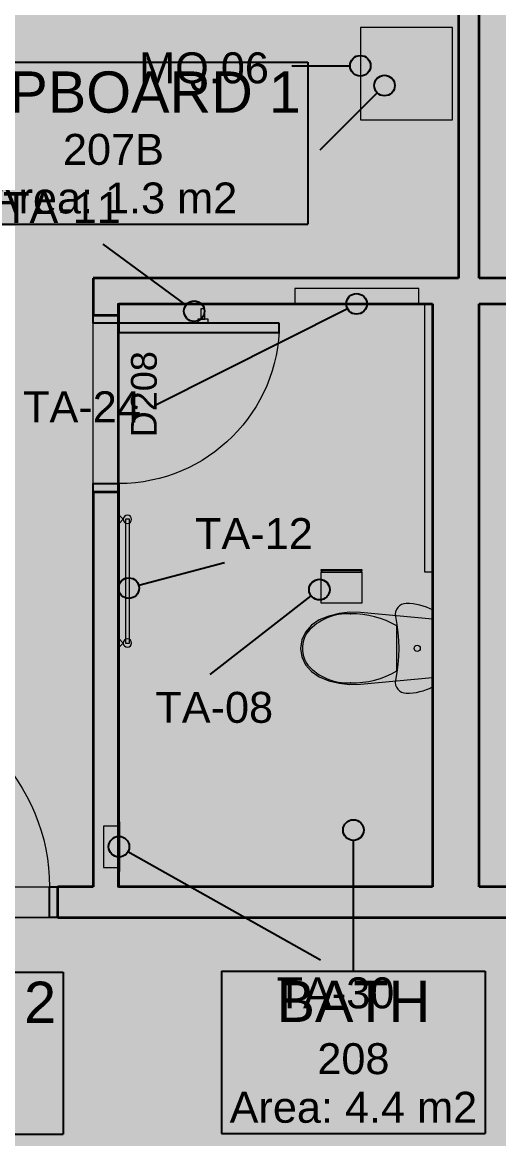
# Model space of a CAD drawing. Header units: millimetres. Extents: x -14278 to 101222, y -22378 to 34603.
# Drawn here: x 73465 to 75773, y 5276 to 10689 of the extents above; entities that cross this region are included whole.
import ezdxf
from ezdxf.enums import TextEntityAlignment as Align

# ---------------------------------------------------------------- set-up
doc = ezdxf.new("R2010")
doc.units = ezdxf.units.MM
doc.header["$MEASUREMENT"] = 0
doc.linetypes.add('Dashed', pattern=[282.222223, 141.111112, -141.111112])
for name, color, linetype in [('A-Zz_20_10_90-T_TextFFEInternal', 7, 'Continuous'), ('NewA-Ee_25_10-M_WallsInternal', 7, 'Continuous'), ('NewA-Ee_30_40-M_Floors', 7, 'Continuous'), ('NewA-Ee_40_20-M_GeneralFFAndEInternalEquipment', 7, 'Continuous'), ('NewA-Ee_40_20-M_GeneralFFAndEInternalMovable', 7, 'Continuous'), ('NewA-Ee_40_20-M_GeneralFFAndEInternalSanitary', 7, 'Continuous'), ('NewA-SL-M_SpacesInternal', 7, 'Continuous'), ('NewA-Ss_30_25-M_CeilingAndSoffitSystems', 7, 'Continuous'), ('NewA-Zz_20_10_90-T_TextFFEInternal', 7, 'Continuous'), ('NewA-Zz_50_10_90-P_BoundarySpace', 7, 'Continuous'), ('NewA-Zz_50_90_00-M_GrossInternal', 7, 'Continuous')]:
    doc.layers.add(name, color=color, linetype=linetype)
doc.styles.add('GENERATED_STYLE_1', font='')
doc.styles.get('GENERATED_STYLE_1').set_extended_font_data('Arial')

# ---------------------------------------------------------------- blocks, each defined once
blk = doc.blocks.new('Slab_29_2', base_point=(91916.9, 4903.2))
at = {"layer": 'NewA-Ee_30_40-M_Floors', "linetype": 'Continuous', "lineweight": 13}
blk.add_hatch(color=254, dxfattribs=at).paths.add_polyline_path([(91916.9, 4903.2), (91916.9, 11200.4), (94366.6, 11200.4), (94366.6, 13452.5), (59817.2, 13452.5), (59817.2, 4903.2)])
blk = doc.blocks.new('BEDROOM_207_32_2', base_point=(74089.2, 12917.8))
at = {"layer": 'NewA-SL-M_SpacesInternal', "color": 253, "linetype": 'Continuous', "lineweight": 13}
for p, q in [((75578.1, 9449.1), (75578.1, 13452.5)), ((73807.9, 6498.1), (73807.9, 9449.1)), ((73807.9, 9449.1), (75578.1, 9449.1)), ((72574.9, 6498.1), (73807.9, 6498.1))]:
    blk.add_line(p, q, dxfattribs=at)
at = {"layer": 'NewA-SL-M_SpacesInternal', "color": 5, "lineweight": 70, "style": 'GENERATED_STYLE_1'}
for tag, height, p in [('ROOM_NAME', 200, (74089.2, 13225.6)), ('ROOM_NUMBER', 150, (74089.2, 12922.8)), ('adj_text', 150, (74089.2, 12687.1))]:
    blk.add_attdef(tag, text='', height=height, dxfattribs=at).set_placement(p, align=Align.TOP_CENTER)
blk = doc.blocks.new('HALL_217_37_2', base_point=(63400.9, 5738.7))
at = {"layer": 'NewA-SL-M_SpacesInternal', "color": 253, "linetype": 'Continuous', "lineweight": 13}
blk.add_line((91916.9, 6348.1), (63640.5, 6348.1), dxfattribs=at)
at = {"layer": 'NewA-SL-M_SpacesInternal', "color": 5, "lineweight": 70, "style": 'GENERATED_STYLE_1'}
for tag, height, p in [('ROOM_NAME', 200, (63400.9, 6046.5)), ('ROOM_NUMBER', 150, (63400.9, 5743.7)), ('adj_text', 150, (63400.9, 5508))]:
    blk.add_attdef(tag, text='', height=height, dxfattribs=at).set_placement(p, align=Align.TOP_CENTER)
blk = doc.blocks.new('BATH_208_43_2', base_point=(75069, 5734.3))
at = {"layer": 'NewA-SL-M_SpacesInternal', "color": 253, "linetype": 'Continuous', "lineweight": 13}
for p, q in [((75385.4, 9399.1), (74785.4, 9399.1)), ((74785.4, 9399.1), (74785.4, 9324.1)), ((75385.4, 9324.1), (75385.4, 9399.1)), ((73932.9, 9324.1), (73932.9, 6792)), ((74785.4, 9324.1), (73932.9, 9324.1)), ((75453.1, 9324.1), (75385.4, 9324.1)), ((75453.1, 6498.1), (75453.1, 9324.1)), ((73932.9, 6792), (73857.9, 6792)), ((73857.9, 6792), (73857.9, 6592)), ((73857.9, 6592), (73932.9, 6592)), ((73932.9, 6592), (73932.9, 6498.1)), ((73932.9, 6498.1), (75453.1, 6498.1))]:
    blk.add_line(p, q, dxfattribs=at)
at = {"layer": 'NewA-SL-M_SpacesInternal', "linetype": 'Continuous'}
for p, q in [((74430.1, 6087.8), (74430.1, 5773.6)), ((74430.1, 6087.8), (75707.8, 6087.8)), ((75707.8, 6087.8), (75707.8, 5773.6)), ((74430.1, 5773.6), (74430.1, 5537.8)), ((75707.8, 5773.6), (75707.8, 5537.8)), ((74430.1, 5537.8), (74430.1, 5302.1)), ((75707.8, 5537.8), (75707.8, 5302.1)), ((74430.1, 5302.1), (75707.8, 5302.1))]:
    blk.add_line(p, q, dxfattribs=at)
at = {"layer": 'NewA-SL-M_SpacesInternal', "color": 5, "lineweight": 70, "style": 'GENERATED_STYLE_1'}
for tag, height, p in [('ROOM_NAME', 200, (75069, 6042.1)), ('ROOM_NUMBER', 150, (75069, 5739.3)), ('adj_text', 150, (75069, 5503.6))]:
    blk.add_attdef(tag, text='', height=height, dxfattribs=at).set_placement(p, align=Align.TOP_CENTER)
blk = doc.blocks.new('CUPBOARD 1_207B_52_2', base_point=(73906.2, 10143.2))
at = {"layer": 'NewA-SL-M_SpacesInternal', "linetype": 'Continuous'}
for p, q in [((72964.6, 10496.8), (72964.6, 10182.5)), ((72964.6, 10496.8), (74847.9, 10496.8)), ((74847.9, 10496.8), (74847.9, 10182.5)), ((72964.6, 10182.5), (72964.6, 9946.8)), ((74847.9, 10182.5), (74847.9, 9946.8)), ((72964.6, 9946.8), (72964.6, 9711.1)), ((74847.9, 9946.8), (74847.9, 9711.1)), ((72964.6, 9711.1), (74847.9, 9711.1))]:
    blk.add_line(p, q, dxfattribs=at)
at = {"layer": 'NewA-SL-M_SpacesInternal', "color": 253, "linetype": 'Continuous', "lineweight": 13}
for p, q in [((72449.9, 9324.1), (71748.5, 9324.1)), ((71748.5, 9324.1), (71748.5, 7433.7)), ((72449.9, 7433.7), (72449.9, 9324.1)), ((71748.5, 7433.7), (72449.9, 7433.7))]:
    blk.add_line(p, q, dxfattribs=at)
at = {"layer": 'NewA-SL-M_SpacesInternal', "color": 5, "lineweight": 70, "style": 'GENERATED_STYLE_1'}
for tag, height, p in [('ROOM_NAME', 200, (73906.2, 10451.1)), ('ROOM_NUMBER', 150, (73906.2, 10148.2)), ('adj_text', 150, (73906.2, 9912.5))]:
    blk.add_attdef(tag, text='', height=height, dxfattribs=at).set_placement(p, align=Align.TOP_CENTER)
blk = doc.blocks.new('CUPBOARD 2_207A_58_2', base_point=(72720.2, 5729.8))
at = {"layer": 'NewA-SL-M_SpacesInternal', "color": 253, "linetype": 'Continuous', "lineweight": 13}
for p, q in [((72449.9, 7308.7), (71748.5, 7308.7)), ((71748.5, 7308.7), (71748.5, 6498.1)), ((72449.9, 6498.1), (72449.9, 7308.7)), ((71748.5, 6498.1), (72449.9, 6498.1))]:
    blk.add_line(p, q, dxfattribs=at)
at = {"layer": 'NewA-SL-M_SpacesInternal', "linetype": 'Continuous'}
for p, q in [((71778.5, 6083.4), (71778.5, 5769.1)), ((71778.5, 6083.4), (73661.8, 6083.4)), ((73661.8, 6083.4), (73661.8, 5769.1)), ((71778.5, 5769.1), (71778.5, 5533.4)), ((73661.8, 5769.1), (73661.8, 5533.4)), ((71778.5, 5533.4), (71778.5, 5297.7)), ((73661.8, 5533.4), (73661.8, 5297.7)), ((71778.5, 5297.7), (73661.8, 5297.7))]:
    blk.add_line(p, q, dxfattribs=at)
at = {"layer": 'NewA-SL-M_SpacesInternal', "color": 5, "lineweight": 70, "style": 'GENERATED_STYLE_1'}
for tag, height, p in [('ROOM_NAME', 200, (72720.2, 6037.7)), ('ROOM_NUMBER', 150, (72720.2, 5734.8)), ('adj_text', 150, (72720.2, 5499.1))]:
    blk.add_attdef(tag, text='', height=height, dxfattribs=at).set_placement(p, align=Align.TOP_CENTER)
blk = doc.blocks.new('Slab_34_2', base_point=(73926.4, 6498.1))
at = {"layer": 'NewA-Ss_30_25-M_CeilingAndSoffitSystems', "linetype": 'Continuous', "lineweight": 0}
blk.add_hatch(color=255, dxfattribs=at).paths.add_polyline_path([(73926.4, 6498.1), (75453.1, 6498.1), (75453.1, 9324.1), (73926.4, 9324.1)])
at = {"layer": 'NewA-Ss_30_25-M_CeilingAndSoffitSystems', "color": 6, "linetype": 'Continuous', "lineweight": 13, "flags": 128}
blk.add_lwpolyline([(73926.4, 6498.1), (75453.1, 6498.1), (75453.1, 9324.1), (73926.4, 9324.1)], close=True, dxfattribs=at)
blk = doc.blocks.new('Slab_41_2', base_point=(71748.5, 13452.5))
at = {"layer": 'NewA-Ss_30_25-M_CeilingAndSoffitSystems', "linetype": 'Continuous', "lineweight": 0}
blk.add_hatch(color=255, dxfattribs=at).paths.add_polyline_path([(71748.5, 13452.5), (71748.5, 9449.1), (72574.9, 9449.1), (72574.9, 6498.1), (73807.9, 6498.1), (73807.9, 9449.1), (75578.1, 9449.1), (75578.1, 13452.5)])
at = {"layer": 'NewA-Ss_30_25-M_CeilingAndSoffitSystems', "color": 6, "linetype": 'Continuous', "lineweight": 13, "flags": 128}
blk.add_lwpolyline([(71748.5, 13452.5), (71748.5, 9449.1), (72574.9, 9449.1), (72574.9, 6498.1), (73807.9, 6498.1), (73807.9, 9449.1), (75578.1, 9449.1), (75578.1, 13452.5)], close=True, dxfattribs=at)
blk = doc.blocks.new('Slab_46_2', base_point=(91916.9, 5053.1))
at = {"layer": 'NewA-Ss_30_25-M_CeilingAndSoffitSystems', "linetype": 'Continuous', "lineweight": 0}
blk.add_hatch(color=255, dxfattribs=at).paths.add_polyline_path([(91916.9, 5053.1), (91916.9, 6348.1), (63640.5, 6348.1), (63640.5, 8808.8), (62339.9, 8808.8), (62339.9, 5047.6)])
at = {"layer": 'NewA-Ss_30_25-M_CeilingAndSoffitSystems', "color": 6, "linetype": 'Continuous', "lineweight": 13, "flags": 128}
blk.add_lwpolyline([(91916.9, 5053.1), (62339.9, 5047.6), (62339.9, 8808.8), (63640.5, 8808.8), (63640.5, 6348.1), (91916.9, 6348.1)], close=True, dxfattribs=at)
blk = doc.blocks.new('Door 19_8')
at = {"layer": 'NewA-Ee_25_10-M_WallsInternal', "linetype": 'Continuous'}
for p, q in [((-224.4, 625.8), (-192.6, 657.6)), ((-192.6, 657.6), (465, 0)), ((433.2, -31.8), (-224.4, 625.8)), ((-465, 0), (-505, 0)), ((-505, 0), (-505, -150)), ((-465, -150), (-465, 0)), ((465, 0), (433.2, -31.8)), ((505, 0), (465, 0)), ((465, 0), (465, -150)), ((505, -150), (505, 0)), ((-505, -150), (-465, -150)), ((465, -150), (505, -150))]:
    blk.add_line(p, q, dxfattribs=at)
at = {"layer": 'NewA-Ee_25_10-M_WallsInternal', "color": 92, "linetype": 'Continuous', "lineweight": 35}
for p, q in [((-505, -150), (-505, 0)), ((505, -150), (505, 0))]:
    blk.add_line(p, q, dxfattribs=at)
at = {"layer": 'NewA-Ee_25_10-M_WallsInternal', "color": 6, "linetype": 'Continuous', "lineweight": 13}
blk.add_arc((465, 0), 930, 135, 180, dxfattribs=at)
blk = doc.blocks.new('Wall_85_2', base_point=(63640.5, 6348.1))
at = {"layer": 'NewA-Ee_25_10-M_WallsInternal', "color": 92, "linetype": 'Continuous', "lineweight": 35}
blk.add_line((73636.5, 6348.1), (73636.5, 6498.1), dxfattribs=at)
at = {"layer": 'NewA-Ee_25_10-M_WallsInternal', "color": 92, "linetype": 'Continuous', "lineweight": 35, "flags": 128}
for points in [[(73807.9, 6498.1), (73636.5, 6498.1)], [(75453.1, 6498.1), (73932.9, 6498.1)], [(75978.4, 6498.1), (75678.1, 6498.1)], [(73636.5, 6348.1), (76956.6, 6348.1)]]:
    blk.add_lwpolyline(points, dxfattribs=at)
at = {"layer": 'NewA-Ee_25_10-M_WallsInternal', "linetype": 'Continuous', "xscale": -1, "zscale": 1000}
blk.add_blockref('Door 19_8', (73131.5, 6498.1), dxfattribs=at)
blk = doc.blocks.new('Wall_90_2', base_point=(76904.5, 9449.1))
at = {"layer": 'NewA-Ee_25_10-M_WallsInternal', "color": 92, "linetype": 'Continuous', "lineweight": 35, "flags": 128}
for points in [[(75578.1, 9449.1), (73807.9, 9449.1)], [(75978.4, 9449.1), (75678.1, 9449.1)], [(76904.5, 9449.1), (76078.4, 9449.1)], [(73932.9, 9324.1), (75453.1, 9324.1)], [(75678.1, 9324.1), (75978.4, 9324.1)], [(76078.4, 9324.1), (76779.5, 9324.1)]]:
    blk.add_lwpolyline(points, dxfattribs=at)
blk = doc.blocks.new('Door 19_4')
at = {"layer": 'NewA-Ee_25_10-M_WallsInternal', "linetype": 'Continuous'}
for p, q in [((343.5, 0), (343.5, 777)), ((343.5, 777), (388.5, 777)), ((388.5, 777), (388.5, 0)), ((-388.5, 0), (-428.5, 0)), ((-428.5, 0), (-428.5, -125)), ((-388.5, -125), (-388.5, 0)), ((388.5, 0), (343.5, 0)), ((428.5, 0), (388.5, 0)), ((388.5, 0), (388.5, -125)), ((428.5, -125), (428.5, 0)), ((-428.5, -125), (-388.5, -125)), ((388.5, -125), (428.5, -125))]:
    blk.add_line(p, q, dxfattribs=at)
at = {"layer": 'NewA-Ee_25_10-M_WallsInternal', "color": 92, "linetype": 'Continuous', "lineweight": 35}
for p, q in [((-428.5, -125), (-428.5, 0)), ((428.5, -125), (428.5, 0))]:
    blk.add_line(p, q, dxfattribs=at)
at = {"layer": 'NewA-Ee_25_10-M_WallsInternal', "color": 6, "linetype": 'Continuous', "lineweight": 13}
blk.add_arc((388.5, 0), 777, 90, 180, dxfattribs=at)
blk = doc.blocks.new('D Marker 19')
at = {"layer": 'NewA-Ee_25_10-M_WallsInternal', "style": 'GENERATED_STYLE_1'}
blk.add_attdef('AC_WIDO_ID', text='', height=125, dxfattribs=at).set_placement((-262.1, 94.8), align=Align.BOTTOM_LEFT)
blk = doc.blocks.new('Wall_100_2', base_point=(73807.9, 9449.1))
at = {"layer": 'NewA-Ee_25_10-M_WallsInternal', "color": 92, "linetype": 'Continuous', "lineweight": 35}
for p, q in [((73807.9, 9269.8), (73932.9, 9269.8)), ((73807.9, 8412.8), (73932.9, 8412.8))]:
    blk.add_line(p, q, dxfattribs=at)
at = {"layer": 'NewA-Ee_25_10-M_WallsInternal', "color": 92, "linetype": 'Continuous', "lineweight": 35, "flags": 128}
for points in [[(73807.9, 9449.1), (73807.9, 9269.8)], [(73932.9, 9269.8), (73932.9, 9324.1)], [(73807.9, 8412.8), (73807.9, 6498.1)], [(73932.9, 6498.1), (73932.9, 8412.8)]]:
    blk.add_lwpolyline(points, dxfattribs=at)
at = {"layer": 'NewA-Ee_25_10-M_WallsInternal', "linetype": 'Continuous', "xscale": -1, "zscale": 1000, "rotation": 269.9999999999999}
blk.add_blockref('Door 19_4', (73932.9, 8841.3), dxfattribs=at)
at = {"layer": 'NewA-Ee_25_10-M_WallsInternal'}
ref = blk.add_blockref('D Marker 19', (73932.9, 8841.3), dxfattribs=dict(at, rotation=270))
ref.add_attrib('AC_WIDO_ID', 'D208', dxfattribs={"color": 7, "height": 125, "rotation": 90, "style": 'GENERATED_STYLE_1'}).set_placement((74153.7, 8677.2), align=Align.BOTTOM_LEFT)
blk = doc.blocks.new('Wall_116_2', base_point=(75678.1, 13602.8))
at = {"layer": 'NewA-Ee_25_10-M_WallsInternal', "color": 92, "linetype": 'Continuous', "lineweight": 35, "flags": 128}
for points in [[(75578.1, 13452.5), (75578.1, 9449.1)], [(75678.1, 13452.5), (75578.1, 13452.5)], [(75678.1, 9449.1), (75678.1, 13452.5)]]:
    blk.add_lwpolyline(points, dxfattribs=at)
blk = doc.blocks.new('Wall_120_2', base_point=(75678.1, 9449.1))
at = {"layer": 'NewA-Ee_25_10-M_WallsInternal', "color": 92, "linetype": 'Continuous', "lineweight": 35, "flags": 128}
for points in [[(75453.1, 9324.1), (75453.1, 6498.1)], [(75678.1, 6498.1), (75678.1, 9324.1)]]:
    blk.add_lwpolyline(points, dxfattribs=at)
blk = doc.blocks.new('Rectangular Table 01 19_3')
at = {"layer": 'NewA-Ee_40_20-M_GeneralFFAndEInternalMovable', "color": 1, "linetype": 'Continuous', "lineweight": 18}
for p, q in [((446.6, 446.6), (0, 446.6)), ((0, 446.6), (0, 0)), ((446.6, 0), (446.6, 446.6)), ((0, 0), (446.6, 0))]:
    blk.add_line(p, q, dxfattribs=at)
blk = doc.blocks.new('Wall Hanging Rack 19')
at = {"layer": 'NewA-Ee_40_20-M_GeneralFFAndEInternalEquipment', "color": 1, "linetype": 'Continuous', "lineweight": 18}
for p, q in [((25, 0), (-25, 0)), ((-25, 0), (-25, -20)), ((25, -20), (25, 0)), ((-25, -20), (25, -20)), ((10, -20), (-10, -20)), ((-10, -20), (-10, -70)), ((10, -70), (10, -20)), ((-10, -70), (10, -70))]:
    blk.add_line(p, q, dxfattribs=at)
blk = doc.blocks.new('Towel Rack 19')
at = {"layer": 'NewA-Ee_40_20-M_GeneralFFAndEInternalEquipment', "color": 1, "linetype": 'Continuous', "lineweight": 18}
for p, q in [((-280, 0), (-320, 0)), ((-320, 0), (-300, -20)), ((-300, -20), (-280, 0)), ((320, 0), (280, 0)), ((280, 0), (300, -20)), ((300, -20), (320, 0)), ((300, -30), (-300, -30)), ((-300, -30), (-300, -50)), ((-300, -50), (300, -50)), ((300, -50), (300, -30))]:
    blk.add_line(p, q, dxfattribs=at)
for centre, start, end in [((-300, -40), 0, 180), ((-300, -40), 180, 0), ((300, -40), 0, 180), ((300, -40), 180, 0)]:
    blk.add_arc(centre, 20, start, end, dxfattribs=at)
blk = doc.blocks.new('Soap Dispenser 19')
at = {"layer": 'NewA-Ee_40_20-M_GeneralFFAndEInternalEquipment', "color": 1, "linetype": 'Dashed', "lineweight": 18}
for p, q in [((0, 75), (0, 0)), ((200, 75), (0, 75)), ((200, 0), (200, 75))]:
    blk.add_line(p, q, dxfattribs=at)
at = {"layer": 'NewA-Ee_40_20-M_GeneralFFAndEInternalEquipment', "color": 1, "linetype": 'Continuous', "lineweight": 18}
for p, q in [((-20, 0), (-20, -5)), ((220, 0), (-20, 0)), ((220, -5), (220, 0)), ((-20, -5), (220, -5))]:
    blk.add_line(p, q, dxfattribs=at)
blk = doc.blocks.new('Toilet Paper Dispenser 19')
at = {"layer": 'NewA-Ee_40_20-M_GeneralFFAndEInternalEquipment', "color": 1, "linetype": 'Continuous', "lineweight": 18}
for p, q in [((200, 0), (0, 0)), ((0, 0), (0, -2)), ((200, -2), (200, 0)), ((0, -2), (5, -2)), ((0, -2), (200, -2)), ((5, -10), (0, -10)), ((0, -10), (0, -160)), ((0, -10), (200, -10)), ((5, -2), (5, -10)), ((195, -10), (195, -2)), ((195, -2), (200, -2)), ((200, -10), (195, -10)), ((200, -160), (200, -10)), ((0, -160), (200, -160))]:
    blk.add_line(p, q, dxfattribs=at)
blk = doc.blocks.new('Cabinet Wall Single Door 19')
at = {"layer": 'NewA-Ee_40_20-M_GeneralFFAndEInternalEquipment', "color": 1, "linetype": 'Continuous', "lineweight": 18}
for p, q in [((600, 75), (0, 75)), ((0, 75), (0, 0)), ((600, 0), (600, 75)), ((0, 0), (600, 0))]:
    blk.add_line(p, q, dxfattribs=at)
blk = doc.blocks.new('WC 19')
at = {"layer": 'NewA-Ee_40_20-M_GeneralFFAndEInternalSanitary', "color": 1, "linetype": 'Continuous', "lineweight": 18}
for p, q in [((-193.9, -40.1), (-200.1, -55.5)), ((-186.8, -25), (-193.9, -40.1)), ((186.8, -25), (-186.8, -25)), ((-141, -25), (-173.3, -375.4)), ((141, -25), (-141, -25)), ((173.3, -375.4), (141, -25)), ((193.9, -40.1), (186.8, -25)), ((200.1, -55.5), (193.9, -40.1)), ((-213.1, -103.7), (-215.5, -120.2)), ((-209.7, -87.4), (-213.1, -103.7)), ((-205.4, -71.3), (-209.7, -87.4)), ((-200.1, -55.5), (-205.4, -71.3)), ((205.4, -71.3), (200.1, -55.5)), ((209.7, -87.4), (205.4, -71.3)), ((213.1, -103.7), (209.7, -87.4)), ((215.5, -120.2), (213.1, -103.7)), ((-217, -136.8), (-217.5, -153.5)), ((-217.5, -153.5), (-216.2, -165)), ((-215.5, -120.2), (-217, -136.8)), ((217, -136.8), (215.5, -120.2)), ((216.2, -165), (217.5, -153.5)), ((217.5, -153.5), (217, -136.8)), ((-216.2, -165), (-212.4, -176)), ((-212.4, -176), (-206.3, -185.9)), ((-206.3, -185.9), (-198.2, -194.1)), ((-198.2, -194.1), (-188.5, -200.5)), ((-188.5, -200.5), (-177.6, -204.5)), ((-177.6, -204.5), (-166.1, -206)), ((-166.1, -206), (-154.5, -205)), ((-154.5, -205), (-116.2, -198.2)), ((-116.2, -198.2), (-77.6, -193.3)), ((0, -198), (-108.9, -198)), ((-77.6, -193.3), (-38.9, -190.4)), ((-38.9, -190.4), (0, -189.4)), ((0, -189.4), (38.9, -190.4)), ((108.9, -198), (0, -198)), ((38.9, -190.4), (77.6, -193.3)), ((77.6, -193.3), (116.2, -198.2)), ((116.2, -198.2), (154.5, -205)), ((154.5, -205), (166.1, -206)), ((166.1, -206), (177.6, -204.5)), ((177.6, -204.5), (188.5, -200.5)), ((188.5, -200.5), (198.2, -194.1)), ((198.2, -194.1), (206.3, -185.9)), ((206.3, -185.9), (212.4, -176)), ((212.4, -176), (216.2, -165)), ((-173.3, -375.4), (-174.9, -427.1)), ((174.9, -427.1), (173.3, -375.4)), ((-174.9, -427.1), (-169.4, -478.4)), ((169.4, -478.4), (174.9, -427.1)), ((-169.4, -478.4), (-157, -528.2)), ((157, -528.2), (169.4, -478.4)), ((-157, -528.2), (-138, -575.1)), ((138, -575.1), (157, -528.2)), ((-138, -575.1), (-112.4, -612.3)), ((112.4, -612.3), (138, -575.1)), ((-112.4, -612.3), (-79.4, -640.8)), ((-79.4, -640.8), (-41, -658.8)), ((41, -658.8), (79.4, -640.8)), ((79.4, -640.8), (112.4, -612.3)), ((81.1, -629.6), (81.1, -629.6)), ((-41, -658.8), (0, -665)), ((0, -656.4), (0, -656.4)), ((0, -665), (41, -658.8))]:
    blk.add_line(p, q, dxfattribs=at)
blk.add_circle((0, -100), 15, dxfattribs=at)
for centre, radius, start, end in [((258.1, -412.9), 425.4, 149.6518, 181.3539), ((-258.1, -412.9), 425.4, 358.6461, 30.3482), ((89.5, -437.3), 257, 176.8048, 228.4245), ((-89.5, -437.3), 257, 311.5755, 3.1952), ((0.8, -517.8), 138.6, 233.7772, 269.6644), ((-0.8, -517.8), 138.6, 270.3356, 306.2228)]:
    blk.add_arc(centre, radius, start, end, dxfattribs=at)
for p in [(108.9, -198), (-167, -423), (167, -423), (-81.1, -629.6)]:
    blk.add_point(p, dxfattribs=at)
blk = doc.blocks.new('Mirror 19_5')
at = {"layer": 'NewA-Ee_40_20-M_GeneralFFAndEInternalEquipment', "color": 1, "linetype": 'Continuous', "lineweight": 18}
for p, q in [((1300, 40), (0, 40)), ((0, 40), (0, 0)), ((1300, 40), (0, 40)), ((0, 40), (0, 0)), ((0, 0), (1300, 0)), ((0, 0), (1300, 0)), ((1300, 0), (1300, 40)), ((1300, 0), (1300, 40))]:
    blk.add_line(p, q, dxfattribs=at)
blk = doc.blocks.new('Line_111_2', base_point=(74770, 10478.4))
at = {"layer": 'NewA-Zz_20_10_90-T_TextFFEInternal', "linetype": 'Continuous'}
blk.add_hatch(color=256, dxfattribs=at).paths.add_polyline_path([(75152.6, 10478.4), (75148.8, 10497.6), (75138, 10513.8), (75121.8, 10524.6), (75102.6, 10528.4), (75083.5, 10524.6), (75067.3, 10513.8), (75056.4, 10497.6), (75052.6, 10478.4), (75056.4, 10459.3), (75067.3, 10443.1), (75083.5, 10432.3), (75102.6, 10428.4), (75121.8, 10432.3), (75138, 10443.1), (75148.8, 10459.3)])
blk.add_line((74770, 10478.4), (75052.6, 10478.4), dxfattribs=at)
blk.add_circle((75102.6, 10478.4), 50, dxfattribs=at)
blk = doc.blocks.new('Line_112_2', base_point=(74907.4, 10070.3))
at = {"layer": 'NewA-Zz_20_10_90-T_TextFFEInternal', "linetype": 'Continuous'}
blk.add_hatch(color=256, dxfattribs=at).paths.add_polyline_path([(75269.8, 10382.6), (75266, 10401.7), (75255.1, 10418), (75238.9, 10428.8), (75219.8, 10432.6), (75200.6, 10428.8), (75184.4, 10418), (75173.6, 10401.7), (75169.8, 10382.6), (75173.6, 10363.5), (75184.4, 10347.3), (75200.6, 10336.4), (75219.8, 10332.6), (75238.9, 10336.4), (75255.1, 10347.3), (75266, 10363.5)])
blk.add_line((74907.4, 10070.3), (75184.4, 10347.3), dxfattribs=at)
blk.add_circle((75219.8, 10382.6), 50, dxfattribs=at)
blk = doc.blocks.new('Line_138_2', base_point=(74908.8, 6142.6))
at = {"layer": 'NewA-Zz_20_10_90-T_TextFFEInternal', "linetype": 'Continuous'}
blk.add_hatch(color=256, dxfattribs=at).paths.add_polyline_path([(73982.9, 6692), (73979.1, 6711.1), (73968.3, 6727.3), (73952.1, 6738.2), (73932.9, 6742), (73913.8, 6738.2), (73897.6, 6727.3), (73886.7, 6711.1), (73882.9, 6692), (73886.7, 6672.8), (73897.6, 6656.6), (73913.8, 6645.8), (73932.9, 6642), (73952.1, 6645.8), (73968.3, 6656.6), (73979.1, 6672.8)])
blk.add_line((74908.8, 6142.6), (73976.5, 6667.5), dxfattribs=at)
blk.add_circle((73932.9, 6692), 50, dxfattribs=at)
blk = doc.blocks.new('Line_145_2', base_point=(74374.3, 7527))
at = {"layer": 'NewA-Zz_20_10_90-T_TextFFEInternal', "linetype": 'Continuous'}
blk.add_hatch(color=256, dxfattribs=at).paths.add_polyline_path([(74954.4, 7938.6), (74950.6, 7957.7), (74939.8, 7973.9), (74923.5, 7984.8), (74904.4, 7988.6), (74885.3, 7984.8), (74869, 7973.9), (74858.2, 7957.7), (74854.4, 7938.6), (74858.2, 7919.4), (74869, 7903.2), (74885.3, 7892.4), (74904.4, 7888.6), (74923.5, 7892.4), (74939.8, 7903.2), (74950.6, 7919.4)])
blk.add_line((74374.3, 7527), (74864.9, 7907.9), dxfattribs=at)
blk.add_circle((74904.4, 7938.6), 50, dxfattribs=at)
blk = doc.blocks.new('Line_149_2', base_point=(73855.2, 9614.2))
at = {"layer": 'NewA-Zz_20_10_90-T_TextFFEInternal', "linetype": 'Continuous'}
blk.add_hatch(color=256, dxfattribs=at).paths.add_polyline_path([(74347.6, 9288.4), (74343.8, 9307.5), (74333, 9323.8), (74316.8, 9334.6), (74297.6, 9338.4), (74278.5, 9334.6), (74262.3, 9323.8), (74251.4, 9307.5), (74247.6, 9288.4), (74251.4, 9269.3), (74262.3, 9253.1), (74278.5, 9242.2), (74297.6, 9238.4), (74316.8, 9242.2), (74333, 9253.1), (74343.8, 9269.3)])
blk.add_line((73855.2, 9614.2), (74257.4, 9318.1), dxfattribs=at)
blk.add_circle((74297.6, 9288.4), 50, dxfattribs=at)
blk = doc.blocks.new('Line_154_2', base_point=(74110.9, 8835))
at = {"layer": 'NewA-Zz_20_10_90-T_TextFFEInternal', "linetype": 'Continuous'}
blk.add_hatch(color=256, dxfattribs=at).paths.add_polyline_path([(75134.3, 9324.1), (75130.5, 9343.3), (75119.7, 9359.5), (75103.5, 9370.3), (75084.3, 9374.1), (75065.2, 9370.3), (75049, 9359.5), (75038.1, 9343.3), (75034.3, 9324.1), (75038.1, 9305), (75049, 9288.8), (75065.2, 9278), (75084.3, 9274.1), (75103.5, 9278), (75119.7, 9288.8), (75130.5, 9305)])
blk.add_line((74110.9, 8835), (75039.7, 9301.7), dxfattribs=at)
blk.add_circle((75084.3, 9324.1), 50, dxfattribs=at)
blk = doc.blocks.new('Line_165_2', base_point=(74444.5, 8068.8))
at = {"layer": 'NewA-Zz_20_10_90-T_TextFFEInternal', "linetype": 'Continuous'}
blk.add_hatch(color=256, dxfattribs=at).paths.add_polyline_path([(74030.5, 7945.7), (74026.7, 7964.8), (74015.9, 7981.1), (73999.7, 7991.9), (73980.5, 7995.7), (73961.4, 7991.9), (73945.2, 7981.1), (73934.3, 7964.8), (73930.5, 7945.7), (73934.3, 7926.6), (73945.2, 7910.4), (73961.4, 7899.5), (73980.5, 7895.7), (73999.7, 7899.5), (74015.9, 7910.4), (74026.7, 7926.6)])
blk.add_line((74444.5, 8068.8), (74028.9, 7958.5), dxfattribs=at)
blk.add_circle((73980.5, 7945.7), 50, dxfattribs=at)
blk = doc.blocks.new('Line_170_2', base_point=(75069, 6087.8))
at = {"layer": 'NewA-Zz_50_10_90-P_BoundarySpace', "linetype": 'Continuous'}
blk.add_hatch(color=256, dxfattribs=at).paths.add_polyline_path([(75119, 6772.8), (75115.1, 6791.9), (75104.3, 6808.1), (75088.1, 6819), (75069, 6822.8), (75049.8, 6819), (75033.6, 6808.1), (75022.8, 6791.9), (75019, 6772.8), (75022.8, 6753.6), (75033.6, 6737.4), (75049.8, 6726.6), (75069, 6722.8), (75088.1, 6726.6), (75104.3, 6737.4), (75115.1, 6753.6)])
blk.add_line((75069, 6087.8), (75069, 6722.8), dxfattribs=at)
blk.add_circle((75069, 6772.8), 50, dxfattribs=at)
blk = doc.blocks.new('Label_192_2', base_point=(73920, 10627.8))
at = {"layer": 'A-Zz_20_10_90-T_TextFFEInternal', "insert": (74345, 10543.5), "char_height": 150, "attachment_point": 2, "style": 'GENERATED_STYLE_1'}
blk.add_mtext('\\fArial|b0|i0|c0|p34;MQ.06\\fArial|b0|i0|c0|p34;\\fArial|b0|i0|c0|p34;\\fArial|b0|i0|c0|p34;\\fArial|b0|i0|c0|p34;\\fArial|b0|i0|c0|p34;\\fArial|b0|i0|c0|p34;\\fArial|b0|i0|c0|p34;\\fArial|b0|i0|c0|p34;\\fArial|b0|i0|c0|p34;\\fArial|b0|i0|c0|p34;\\fArial|b0|i0|c0|p34;\\fArial|b0|i0|c0|p34;\\fArial|b0|i0|c0|p34;\\fArial|b0|i0|c0|p34;\\fArial|b0|i0|c0|p34;\\fArial|b0|i0|c0|p34;\\fArial|b0|i0|c0|p34;\\fArial|b0|i0|c0|p34;\\fArial|b0|i0|c0|p34;\\fArial|b0|i0|c0|p34;\\fArial|b0|i0|c0|p34;\\fArial|b0|i0|c0|p34;\\fArial|b0|i0|c0|p34;\\fArial|b0|i0|c0|p34;\\fArial|b0|i0|c0|p34;\\fArial|b0|i0|c0|p34;\\fArial|b0|i0|c0|p34;\\fArial|b0|i0|c0|p34;\\fArial|b0|i0|c0|p34;}', dxfattribs=at)
blk = doc.blocks.new('Label_220_2', base_point=(74557, 6142.6))
at = {"layer": 'A-Zz_20_10_90-T_TextFFEInternal', "insert": (74982, 6058.3), "char_height": 150, "attachment_point": 2, "style": 'GENERATED_STYLE_1'}
blk.add_mtext('\\fArial|b0|i0|c0|p34;TA-30\\fArial|b0|i0|c0|p34;\\fArial|b0|i0|c0|p34;\\fArial|b0|i0|c0|p34;\\fArial|b0|i0|c0|p34;\\fArial|b0|i0|c0|p34;\\fArial|b0|i0|c0|p34;\\fArial|b0|i0|c0|p34;\\fArial|b0|i0|c0|p34;\\fArial|b0|i0|c0|p34;\\fArial|b0|i0|c0|p34;\\fArial|b0|i0|c0|p34;\\fArial|b0|i0|c0|p34;\\fArial|b0|i0|c0|p34;\\fArial|b0|i0|c0|p34;\\fArial|b0|i0|c0|p34;\\fArial|b0|i0|c0|p34;\\fArial|b0|i0|c0|p34;\\fArial|b0|i0|c0|p34;\\fArial|b0|i0|c0|p34;\\fArial|b0|i0|c0|p34;\\fArial|b0|i0|c0|p34;\\fArial|b0|i0|c0|p34;\\fArial|b0|i0|c0|p34;\\fArial|b0|i0|c0|p34;\\fArial|b0|i0|c0|p34;\\fArial|b0|i0|c0|p34;\\fArial|b0|i0|c0|p34;\\fArial|b0|i0|c0|p34;\\fArial|b0|i0|c0|p34;}', dxfattribs=at)
blk = doc.blocks.new('Label_221_2', base_point=(74161.9, 8369.5))
at = {"layer": 'A-Zz_20_10_90-T_TextFFEInternal', "insert": (74586.9, 8285.3), "char_height": 150, "attachment_point": 2, "style": 'GENERATED_STYLE_1'}
blk.add_mtext('\\fArial|b0|i0|c0|p34;TA-12\\fArial|b0|i0|c0|p34;\\fArial|b0|i0|c0|p34;\\fArial|b0|i0|c0|p34;\\fArial|b0|i0|c0|p34;\\fArial|b0|i0|c0|p34;\\fArial|b0|i0|c0|p34;\\fArial|b0|i0|c0|p34;\\fArial|b0|i0|c0|p34;\\fArial|b0|i0|c0|p34;\\fArial|b0|i0|c0|p34;\\fArial|b0|i0|c0|p34;\\fArial|b0|i0|c0|p34;\\fArial|b0|i0|c0|p34;\\fArial|b0|i0|c0|p34;\\fArial|b0|i0|c0|p34;\\fArial|b0|i0|c0|p34;\\fArial|b0|i0|c0|p34;\\fArial|b0|i0|c0|p34;\\fArial|b0|i0|c0|p34;\\fArial|b0|i0|c0|p34;\\fArial|b0|i0|c0|p34;\\fArial|b0|i0|c0|p34;\\fArial|b0|i0|c0|p34;\\fArial|b0|i0|c0|p34;\\fArial|b0|i0|c0|p34;\\fArial|b0|i0|c0|p34;\\fArial|b0|i0|c0|p34;\\fArial|b0|i0|c0|p34;\\fArial|b0|i0|c0|p34;}', dxfattribs=at)
blk = doc.blocks.new('Label_222_2', base_point=(73231.6, 9950))
at = {"layer": 'A-Zz_20_10_90-T_TextFFEInternal', "insert": (73656.6, 9865.7), "char_height": 150, "attachment_point": 2, "style": 'GENERATED_STYLE_1'}
blk.add_mtext('\\fArial|b0|i0|c0|p34;TA-11\\fArial|b0|i0|c0|p34;\\fArial|b0|i0|c0|p34;\\fArial|b0|i0|c0|p34;\\fArial|b0|i0|c0|p34;\\fArial|b0|i0|c0|p34;\\fArial|b0|i0|c0|p34;\\fArial|b0|i0|c0|p34;\\fArial|b0|i0|c0|p34;\\fArial|b0|i0|c0|p34;\\fArial|b0|i0|c0|p34;\\fArial|b0|i0|c0|p34;\\fArial|b0|i0|c0|p34;\\fArial|b0|i0|c0|p34;\\fArial|b0|i0|c0|p34;\\fArial|b0|i0|c0|p34;\\fArial|b0|i0|c0|p34;\\fArial|b0|i0|c0|p34;\\fArial|b0|i0|c0|p34;\\fArial|b0|i0|c0|p34;\\fArial|b0|i0|c0|p34;\\fArial|b0|i0|c0|p34;\\fArial|b0|i0|c0|p34;\\fArial|b0|i0|c0|p34;\\fArial|b0|i0|c0|p34;\\fArial|b0|i0|c0|p34;\\fArial|b0|i0|c0|p34;\\fArial|b0|i0|c0|p34;\\fArial|b0|i0|c0|p34;\\fArial|b0|i0|c0|p34;}', dxfattribs=at)
blk = doc.blocks.new('Label_223_2', base_point=(73328.6, 8984.4))
at = {"layer": 'A-Zz_20_10_90-T_TextFFEInternal', "insert": (73753.6, 8900.1), "char_height": 150, "attachment_point": 2, "style": 'GENERATED_STYLE_1'}
blk.add_mtext('\\fArial|b0|i0|c0|p34;TA-24\\fArial|b0|i0|c0|p34;\\fArial|b0|i0|c0|p34;\\fArial|b0|i0|c0|p34;\\fArial|b0|i0|c0|p34;\\fArial|b0|i0|c0|p34;\\fArial|b0|i0|c0|p34;\\fArial|b0|i0|c0|p34;\\fArial|b0|i0|c0|p34;\\fArial|b0|i0|c0|p34;\\fArial|b0|i0|c0|p34;\\fArial|b0|i0|c0|p34;\\fArial|b0|i0|c0|p34;\\fArial|b0|i0|c0|p34;\\fArial|b0|i0|c0|p34;\\fArial|b0|i0|c0|p34;\\fArial|b0|i0|c0|p34;\\fArial|b0|i0|c0|p34;\\fArial|b0|i0|c0|p34;\\fArial|b0|i0|c0|p34;\\fArial|b0|i0|c0|p34;\\fArial|b0|i0|c0|p34;\\fArial|b0|i0|c0|p34;\\fArial|b0|i0|c0|p34;\\fArial|b0|i0|c0|p34;\\fArial|b0|i0|c0|p34;\\fArial|b0|i0|c0|p34;\\fArial|b0|i0|c0|p34;\\fArial|b0|i0|c0|p34;\\fArial|b0|i0|c0|p34;}', dxfattribs=at)
blk = doc.blocks.new('Label_224_2', base_point=(73969.6, 7527))
at = {"layer": 'A-Zz_20_10_90-T_TextFFEInternal', "insert": (74394.6, 7442.7), "char_height": 150, "attachment_point": 2, "style": 'GENERATED_STYLE_1'}
blk.add_mtext('\\fArial|b0|i0|c0|p34;TA-08\\fArial|b0|i0|c0|p34;\\fArial|b0|i0|c0|p34;\\fArial|b0|i0|c0|p34;\\fArial|b0|i0|c0|p34;\\fArial|b0|i0|c0|p34;\\fArial|b0|i0|c0|p34;\\fArial|b0|i0|c0|p34;\\fArial|b0|i0|c0|p34;\\fArial|b0|i0|c0|p34;\\fArial|b0|i0|c0|p34;\\fArial|b0|i0|c0|p34;\\fArial|b0|i0|c0|p34;\\fArial|b0|i0|c0|p34;\\fArial|b0|i0|c0|p34;\\fArial|b0|i0|c0|p34;\\fArial|b0|i0|c0|p34;\\fArial|b0|i0|c0|p34;\\fArial|b0|i0|c0|p34;\\fArial|b0|i0|c0|p34;\\fArial|b0|i0|c0|p34;\\fArial|b0|i0|c0|p34;\\fArial|b0|i0|c0|p34;\\fArial|b0|i0|c0|p34;\\fArial|b0|i0|c0|p34;\\fArial|b0|i0|c0|p34;\\fArial|b0|i0|c0|p34;\\fArial|b0|i0|c0|p34;\\fArial|b0|i0|c0|p34;\\fArial|b0|i0|c0|p34;}', dxfattribs=at)

msp = doc.modelspace()

# ---------------------------------------------------------------- hatches: boundary and pattern name
at = {"layer": 'NewA-Zz_50_90_00-M_GrossInternal', "linetype": 'Continuous', "lineweight": 140}
msp.add_hatch(color=1, dxfattribs=at).paths.add_polyline_path([(59817.2, 13452.5), (94366.6, 13452.5), (94366.6, 5053.1), (65166.6, 5053.1), (65166.6, 503.1), (61717.2, 503.1), (61717.2, 5053.1), (59817.2, 5053.1)])

# ---------------------------------------------------------------- block references
at = {"layer": 'A-Zz_20_10_90-T_TextFFEInternal', "color": 6, "linetype": 'Continuous', "lineweight": 13}
for name, p in [('Label_192_2', (73920, 10627.8)), ('Label_222_2', (73231.6, 9950)), ('Label_223_2', (73328.6, 8984.4)), ('Label_221_2', (74161.9, 8369.5)), ('Label_224_2', (73969.6, 7527)), ('Label_220_2', (74557, 6142.6))]:
    msp.add_blockref(name, p, dxfattribs=at)
at = {"layer": 'NewA-Ee_25_10-M_WallsInternal', "color": 92, "lineweight": 35}
for name, p in [('Wall_116_2', (75678.1, 13602.8)), ('Wall_90_2', (76904.5, 9449.1)), ('Wall_100_2', (73807.9, 9449.1)), ('Wall_120_2', (75678.1, 9449.1)), ('Wall_85_2', (63640.5, 6348.1))]:
    msp.add_blockref(name, p, dxfattribs=at)
at = {"layer": 'NewA-Ee_30_40-M_Floors', "color": 6, "linetype": 'Continuous', "lineweight": 13}
msp.add_blockref('Slab_29_2', (91916.9, 4903.2), dxfattribs=at)
at = {"layer": 'NewA-Ee_40_20-M_GeneralFFAndEInternalEquipment', "color": 6, "linetype": 'Continuous', "lineweight": 13, "zscale": 1000}
for name, p in [('Cabinet Wall Single Door 19', (74785.4, 9324.1)), ('Toilet Paper Dispenser 19', (74910.9, 8033.8))]:
    msp.add_blockref(name, p, dxfattribs=at)
for name, p, rotation in [('Mirror 19_5', (75413.1, 9324.1), 269.9999999999999), ('Wall Hanging Rack 19', (74339.7, 9229.8), 180), ('Towel Rack 19', (73933.9, 7979.4), 90), ('Soap Dispenser 19', (73932.9, 6592), 90)]:
    msp.add_blockref(name, p, dxfattribs=dict(at, rotation=rotation))
at = {"layer": 'NewA-Ee_40_20-M_GeneralFFAndEInternalMovable', "color": 6, "linetype": 'Continuous', "lineweight": 13, "zscale": 1000}
msp.add_blockref('Rectangular Table 01 19_3', (75102.6, 10217.2), dxfattribs=at)
at = {"layer": 'NewA-Ee_40_20-M_GeneralFFAndEInternalSanitary', "color": 6, "linetype": 'Continuous', "lineweight": 13, "zscale": 1000, "rotation": 270}
msp.add_blockref('WC 19', (75478.1, 7653.6), dxfattribs=at)
at = {"layer": 'NewA-SL-M_SpacesInternal', "linetype": 'Continuous'}
for name, p in [('BEDROOM_207_32_2', (74089.2, 12917.8)), ('HALL_217_37_2', (63400.9, 5738.7))]:
    msp.add_blockref(name, p, dxfattribs=at)
for name, p, values in [('CUPBOARD 1_207B_52_2', (73906.2, 10143.2), {'ROOM_NAME': 'CUPBOARD 1', 'ROOM_NUMBER': '207B', 'adj_text': 'Area: 1.3 m2'}), ('BATH_208_43_2', (75069, 5734.3), {'ROOM_NAME': 'BATH', 'ROOM_NUMBER': '208', 'adj_text': 'Area: 4.4 m2'}), ('CUPBOARD 2_207A_58_2', (72720.2, 5729.8), {'ROOM_NAME': 'CUPBOARD 2', 'ROOM_NUMBER': '207A', 'adj_text': 'Area: 0.6 m2'})]:
    msp.add_blockref(name, p, dxfattribs=at).add_auto_attribs(values)
at = {"layer": 'NewA-Ss_30_25-M_CeilingAndSoffitSystems', "color": 6, "linetype": 'Continuous', "lineweight": 13}
for name, p in [('Slab_41_2', (71748.5, 13452.5)), ('Slab_34_2', (73926.4, 6498.1)), ('Slab_46_2', (91916.9, 5053.1))]:
    msp.add_blockref(name, p, dxfattribs=at)
at = {"layer": 'NewA-Zz_20_10_90-T_TextFFEInternal', "linetype": 'Continuous'}
for name, p in [('Line_111_2', (74770, 10478.4)), ('Line_112_2', (74907.4, 10070.3)), ('Line_149_2', (73855.2, 9614.2)), ('Line_154_2', (74110.9, 8835)), ('Line_165_2', (74444.5, 8068.8)), ('Line_145_2', (74374.3, 7527)), ('Line_138_2', (74908.8, 6142.6))]:
    msp.add_blockref(name, p, dxfattribs=at)
at = {"layer": 'NewA-Zz_50_10_90-P_BoundarySpace', "linetype": 'Continuous'}
msp.add_blockref('Line_170_2', (75069, 6087.8), dxfattribs=at)

doc.saveas('drawing.dxf')
